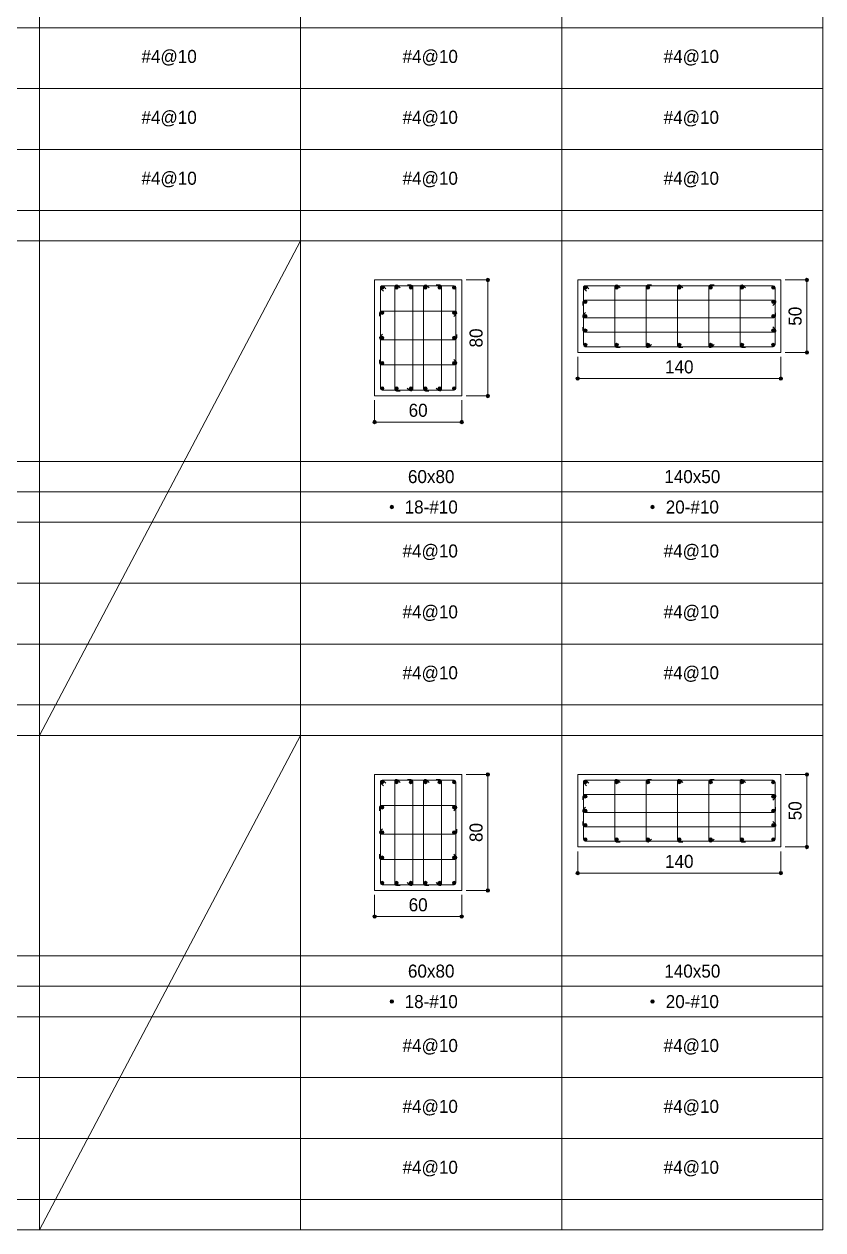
# Model space of a CAD drawing. Header units: millimetres. Extents: x 3243 to 4841, y 1871 to 4207.
# Drawn here: x 3806 to 4412, y 1871 to 2785 of the extents above; entities that cross this region are included whole.
import ezdxf
from ezdxf.enums import TextEntityAlignment as Align

# ---------------------------------------------------------------- set-up
doc = ezdxf.new("R2010")
doc.units = ezdxf.units.MM
for name, color, linetype, lineweight in [('26', 1, 'Continuous', 15), ('27', 3, 'Continuous', 15), ('DIM', 7, 'Continuous', 15), ('MAIN', 2, 'Continuous', 15), ('MAINBAR', 2, 'Continuous', 0), ('SECTTXT', 2, 'Continuous', 0), ('STIRRUP', 2, 'Continuous', 15), ('TIES', 3, 'Continuous', 0)]:
    doc.layers.add(name, color=color, linetype=linetype, lineweight=lineweight)
doc.styles.add('斷面標註30', font='', dxfattribs={"height": 30})
doc.styles.add('項目欄', font='', dxfattribs={"height": 30})
doc.styles.get('斷面標註30').set_extended_font_data('新細明體')
doc.styles.get('項目欄').set_extended_font_data('新細明體')

# ---------------------------------------------------------------- blocks, each defined once
blk = doc.blocks.new('VDDIM_CIRCLE')
h = blk.add_hatch(color=256)
edge = h.paths.add_edge_path()
edge.add_arc((0, 0), 0.5, 0, 180)
edge.add_arc((0, 0), 0.5, 180, 360)
h = blk.add_hatch(color=256)
edge = h.paths.add_edge_path()
edge.add_arc((0, 0), 0.5, 0, 180)
edge.add_arc((0, 0), 0.5, 180, 360)
blk.add_line((-0.5, 0), (-1, 0))
blk.add_line((-0.5, 0), (-1, 0))
blk.add_circle((0, 0), 0.5)
blk.add_circle((0, 0), 0.5)

msp = doc.modelspace()

# ---------------------------------------------------------------- hatches: boundary and pattern name
at = {"layer": 'MAIN'}
h = msp.add_hatch(color=256, dxfattribs=at)
edge = h.paths.add_edge_path()
edge.add_arc((4077.51, 2585.57), 1.32, 0, 180)
edge.add_arc((4077.51, 2585.57), 1.32, 180, 360)
h = msp.add_hatch(color=256, dxfattribs=at)
edge = h.paths.add_edge_path()
edge.add_arc((4088.42, 2585.57), 1.32, 0, 180)
edge.add_arc((4088.42, 2585.57), 1.32, 180, 360)
h = msp.add_hatch(color=256, dxfattribs=at)
edge = h.paths.add_edge_path()
edge.add_arc((4099.33, 2585.57), 1.32, 0, 180)
edge.add_arc((4099.33, 2585.57), 1.32, 180, 360)
h = msp.add_hatch(color=256, dxfattribs=at)
edge = h.paths.add_edge_path()
edge.add_arc((4110.25, 2585.57), 1.32, 0, 180)
edge.add_arc((4110.25, 2585.57), 1.32, 180, 360)
h = msp.add_hatch(color=256, dxfattribs=at)
edge = h.paths.add_edge_path()
edge.add_arc((4121.16, 2585.57), 1.32, 0, 180)
edge.add_arc((4121.16, 2585.57), 1.32, 180, 360)
h = msp.add_hatch(color=256, dxfattribs=at)
edge = h.paths.add_edge_path()
edge.add_arc((4132.07, 2585.57), 1.32, 0, 180)
edge.add_arc((4132.07, 2585.57), 1.32, 180, 360)
h = msp.add_hatch(color=256, dxfattribs=at)
edge = h.paths.add_edge_path()
edge.add_arc((4231.51, 2585.57), 1.32, 0, 180)
edge.add_arc((4231.51, 2585.57), 1.32, 180, 360)
h = msp.add_hatch(color=256, dxfattribs=at)
edge = h.paths.add_edge_path()
edge.add_arc((4255.27, 2585.57), 1.32, 0, 180)
edge.add_arc((4255.27, 2585.57), 1.32, 180, 360)
h = msp.add_hatch(color=256, dxfattribs=at)
edge = h.paths.add_edge_path()
edge.add_arc((4279.03, 2585.57), 1.32, 0, 180)
edge.add_arc((4279.03, 2585.57), 1.32, 180, 360)
h = msp.add_hatch(color=256, dxfattribs=at)
edge = h.paths.add_edge_path()
edge.add_arc((4302.79, 2585.57), 1.32, 0, 180)
edge.add_arc((4302.79, 2585.57), 1.32, 180, 360)
h = msp.add_hatch(color=256, dxfattribs=at)
edge = h.paths.add_edge_path()
edge.add_arc((4326.55, 2585.57), 1.32, 0, 180)
edge.add_arc((4326.55, 2585.57), 1.32, 180, 360)
h = msp.add_hatch(color=256, dxfattribs=at)
edge = h.paths.add_edge_path()
edge.add_arc((4350.31, 2585.57), 1.32, 0, 180)
edge.add_arc((4350.31, 2585.57), 1.32, 180, 360)
h = msp.add_hatch(color=256, dxfattribs=at)
edge = h.paths.add_edge_path()
edge.add_arc((4374.07, 2585.57), 1.32, 0, 180)
edge.add_arc((4374.07, 2585.57), 1.32, 180, 360)
h = msp.add_hatch(color=256, dxfattribs=at)
edge = h.paths.add_edge_path()
edge.add_arc((4231.51, 2574.68), 1.32, 0, 180)
edge.add_arc((4231.51, 2574.68), 1.32, 180, 360)
h = msp.add_hatch(color=256, dxfattribs=at)
edge = h.paths.add_edge_path()
edge.add_arc((4374.07, 2574.68), 1.32, 0, 180)
edge.add_arc((4374.07, 2574.68), 1.32, 180, 360)
h = msp.add_hatch(color=256, dxfattribs=at)
edge = h.paths.add_edge_path()
edge.add_arc((4077.51, 2566.43), 1.32, 0, 180)
edge.add_arc((4077.51, 2566.43), 1.32, 180, 360)
h = msp.add_hatch(color=256, dxfattribs=at)
edge = h.paths.add_edge_path()
edge.add_arc((4132.07, 2566.43), 1.32, 0, 180)
edge.add_arc((4132.07, 2566.43), 1.32, 180, 360)
h = msp.add_hatch(color=256, dxfattribs=at)
edge = h.paths.add_edge_path()
edge.add_arc((4231.51, 2563.79), 1.32, 0, 180)
edge.add_arc((4231.51, 2563.79), 1.32, 180, 360)
h = msp.add_hatch(color=256, dxfattribs=at)
edge = h.paths.add_edge_path()
edge.add_arc((4374.07, 2563.79), 1.32, 0, 180)
edge.add_arc((4374.07, 2563.79), 1.32, 180, 360)
h = msp.add_hatch(color=256, dxfattribs=at)
edge = h.paths.add_edge_path()
edge.add_arc((4231.51, 2552.9), 1.32, 0, 180)
edge.add_arc((4231.51, 2552.9), 1.32, 180, 360)
h = msp.add_hatch(color=256, dxfattribs=at)
edge = h.paths.add_edge_path()
edge.add_arc((4374.07, 2552.9), 1.32, 0, 180)
edge.add_arc((4374.07, 2552.9), 1.32, 180, 360)
h = msp.add_hatch(color=256, dxfattribs=at)
edge = h.paths.add_edge_path()
edge.add_arc((4077.51, 2547.29), 1.32, 0, 180)
edge.add_arc((4077.51, 2547.29), 1.32, 180, 360)
h = msp.add_hatch(color=256, dxfattribs=at)
edge = h.paths.add_edge_path()
edge.add_arc((4132.07, 2547.29), 1.32, 0, 180)
edge.add_arc((4132.07, 2547.29), 1.32, 180, 360)
h = msp.add_hatch(color=256, dxfattribs=at)
edge = h.paths.add_edge_path()
edge.add_arc((4231.51, 2542.01), 1.32, 0, 180)
edge.add_arc((4231.51, 2542.01), 1.32, 180, 360)
h = msp.add_hatch(color=256, dxfattribs=at)
edge = h.paths.add_edge_path()
edge.add_arc((4255.27, 2542.01), 1.32, 0, 180)
edge.add_arc((4255.27, 2542.01), 1.32, 180, 360)
h = msp.add_hatch(color=256, dxfattribs=at)
edge = h.paths.add_edge_path()
edge.add_arc((4279.03, 2542.01), 1.32, 0, 180)
edge.add_arc((4279.03, 2542.01), 1.32, 180, 360)
h = msp.add_hatch(color=256, dxfattribs=at)
edge = h.paths.add_edge_path()
edge.add_arc((4302.79, 2542.01), 1.32, 0, 180)
edge.add_arc((4302.79, 2542.01), 1.32, 180, 360)
h = msp.add_hatch(color=256, dxfattribs=at)
edge = h.paths.add_edge_path()
edge.add_arc((4326.55, 2542.01), 1.32, 0, 180)
edge.add_arc((4326.55, 2542.01), 1.32, 180, 360)
h = msp.add_hatch(color=256, dxfattribs=at)
edge = h.paths.add_edge_path()
edge.add_arc((4350.31, 2542.01), 1.32, 0, 180)
edge.add_arc((4350.31, 2542.01), 1.32, 180, 360)
h = msp.add_hatch(color=256, dxfattribs=at)
edge = h.paths.add_edge_path()
edge.add_arc((4374.07, 2542.01), 1.32, 0, 180)
edge.add_arc((4374.07, 2542.01), 1.32, 180, 360)
h = msp.add_hatch(color=256, dxfattribs=at)
edge = h.paths.add_edge_path()
edge.add_arc((4077.51, 2528.15), 1.32, 0, 180)
edge.add_arc((4077.51, 2528.15), 1.32, 180, 360)
h = msp.add_hatch(color=256, dxfattribs=at)
edge = h.paths.add_edge_path()
edge.add_arc((4132.07, 2528.15), 1.32, 0, 180)
edge.add_arc((4132.07, 2528.15), 1.32, 180, 360)
h = msp.add_hatch(color=256, dxfattribs=at)
edge = h.paths.add_edge_path()
edge.add_arc((4077.51, 2509.01), 1.32, 0, 180)
edge.add_arc((4077.51, 2509.01), 1.32, 180, 360)
h = msp.add_hatch(color=256, dxfattribs=at)
edge = h.paths.add_edge_path()
edge.add_arc((4088.42, 2509.01), 1.32, 0, 180)
edge.add_arc((4088.42, 2509.01), 1.32, 180, 360)
h = msp.add_hatch(color=256, dxfattribs=at)
edge = h.paths.add_edge_path()
edge.add_arc((4099.33, 2509.01), 1.32, 0, 180)
edge.add_arc((4099.33, 2509.01), 1.32, 180, 360)
h = msp.add_hatch(color=256, dxfattribs=at)
edge = h.paths.add_edge_path()
edge.add_arc((4110.25, 2509.01), 1.32, 0, 180)
edge.add_arc((4110.25, 2509.01), 1.32, 180, 360)
h = msp.add_hatch(color=256, dxfattribs=at)
edge = h.paths.add_edge_path()
edge.add_arc((4121.16, 2509.01), 1.32, 0, 180)
edge.add_arc((4121.16, 2509.01), 1.32, 180, 360)
h = msp.add_hatch(color=256, dxfattribs=at)
edge = h.paths.add_edge_path()
edge.add_arc((4132.07, 2509.01), 1.32, 0, 180)
edge.add_arc((4132.07, 2509.01), 1.32, 180, 360)
h = msp.add_hatch(color=256, dxfattribs=at)
edge = h.paths.add_edge_path()
edge.add_arc((4084.79, 2419.03), 1.32, 0, 180)
edge.add_arc((4084.79, 2419.03), 1.32, 180, 360)
h = msp.add_hatch(color=256, dxfattribs=at)
edge = h.paths.add_edge_path()
edge.add_arc((4282.54, 2419.03), 1.32, 0, 180)
edge.add_arc((4282.54, 2419.03), 1.32, 180, 360)
h = msp.add_hatch(color=256, dxfattribs=at)
edge = h.paths.add_edge_path()
edge.add_arc((4077.51, 2210.36), 1.32, 0, 180)
edge.add_arc((4077.51, 2210.36), 1.32, 180, 360)
h = msp.add_hatch(color=256, dxfattribs=at)
edge = h.paths.add_edge_path()
edge.add_arc((4088.42, 2210.36), 1.32, 0, 180)
edge.add_arc((4088.42, 2210.36), 1.32, 180, 360)
h = msp.add_hatch(color=256, dxfattribs=at)
edge = h.paths.add_edge_path()
edge.add_arc((4099.33, 2210.36), 1.32, 0, 180)
edge.add_arc((4099.33, 2210.36), 1.32, 180, 360)
h = msp.add_hatch(color=256, dxfattribs=at)
edge = h.paths.add_edge_path()
edge.add_arc((4110.25, 2210.36), 1.32, 0, 180)
edge.add_arc((4110.25, 2210.36), 1.32, 180, 360)
h = msp.add_hatch(color=256, dxfattribs=at)
edge = h.paths.add_edge_path()
edge.add_arc((4121.16, 2210.36), 1.32, 0, 180)
edge.add_arc((4121.16, 2210.36), 1.32, 180, 360)
h = msp.add_hatch(color=256, dxfattribs=at)
edge = h.paths.add_edge_path()
edge.add_arc((4132.07, 2210.36), 1.32, 0, 180)
edge.add_arc((4132.07, 2210.36), 1.32, 180, 360)
h = msp.add_hatch(color=256, dxfattribs=at)
edge = h.paths.add_edge_path()
edge.add_arc((4231.51, 2210.36), 1.32, 0, 180)
edge.add_arc((4231.51, 2210.36), 1.32, 180, 360)
h = msp.add_hatch(color=256, dxfattribs=at)
edge = h.paths.add_edge_path()
edge.add_arc((4255.27, 2210.36), 1.32, 0, 180)
edge.add_arc((4255.27, 2210.36), 1.32, 180, 360)
h = msp.add_hatch(color=256, dxfattribs=at)
edge = h.paths.add_edge_path()
edge.add_arc((4279.03, 2210.36), 1.32, 0, 180)
edge.add_arc((4279.03, 2210.36), 1.32, 180, 360)
h = msp.add_hatch(color=256, dxfattribs=at)
edge = h.paths.add_edge_path()
edge.add_arc((4302.79, 2210.36), 1.32, 0, 180)
edge.add_arc((4302.79, 2210.36), 1.32, 180, 360)
h = msp.add_hatch(color=256, dxfattribs=at)
edge = h.paths.add_edge_path()
edge.add_arc((4326.55, 2210.36), 1.32, 0, 180)
edge.add_arc((4326.55, 2210.36), 1.32, 180, 360)
h = msp.add_hatch(color=256, dxfattribs=at)
edge = h.paths.add_edge_path()
edge.add_arc((4350.31, 2210.36), 1.32, 0, 180)
edge.add_arc((4350.31, 2210.36), 1.32, 180, 360)
h = msp.add_hatch(color=256, dxfattribs=at)
edge = h.paths.add_edge_path()
edge.add_arc((4374.07, 2210.36), 1.32, 0, 180)
edge.add_arc((4374.07, 2210.36), 1.32, 180, 360)
h = msp.add_hatch(color=256, dxfattribs=at)
edge = h.paths.add_edge_path()
edge.add_arc((4231.51, 2199.47), 1.32, 0, 180)
edge.add_arc((4231.51, 2199.47), 1.32, 180, 360)
h = msp.add_hatch(color=256, dxfattribs=at)
edge = h.paths.add_edge_path()
edge.add_arc((4374.07, 2199.47), 1.32, 0, 180)
edge.add_arc((4374.07, 2199.47), 1.32, 180, 360)
h = msp.add_hatch(color=256, dxfattribs=at)
edge = h.paths.add_edge_path()
edge.add_arc((4077.51, 2191.22), 1.32, 0, 180)
edge.add_arc((4077.51, 2191.22), 1.32, 180, 360)
h = msp.add_hatch(color=256, dxfattribs=at)
edge = h.paths.add_edge_path()
edge.add_arc((4132.07, 2191.22), 1.32, 0, 180)
edge.add_arc((4132.07, 2191.22), 1.32, 180, 360)
h = msp.add_hatch(color=256, dxfattribs=at)
edge = h.paths.add_edge_path()
edge.add_arc((4231.51, 2188.58), 1.32, 0, 180)
edge.add_arc((4231.51, 2188.58), 1.32, 180, 360)
h = msp.add_hatch(color=256, dxfattribs=at)
edge = h.paths.add_edge_path()
edge.add_arc((4374.07, 2188.58), 1.32, 0, 180)
edge.add_arc((4374.07, 2188.58), 1.32, 180, 360)
h = msp.add_hatch(color=256, dxfattribs=at)
edge = h.paths.add_edge_path()
edge.add_arc((4231.51, 2177.69), 1.32, 0, 180)
edge.add_arc((4231.51, 2177.69), 1.32, 180, 360)
h = msp.add_hatch(color=256, dxfattribs=at)
edge = h.paths.add_edge_path()
edge.add_arc((4374.07, 2177.69), 1.32, 0, 180)
edge.add_arc((4374.07, 2177.69), 1.32, 180, 360)
h = msp.add_hatch(color=256, dxfattribs=at)
edge = h.paths.add_edge_path()
edge.add_arc((4077.51, 2172.08), 1.32, 0, 180)
edge.add_arc((4077.51, 2172.08), 1.32, 180, 360)
h = msp.add_hatch(color=256, dxfattribs=at)
edge = h.paths.add_edge_path()
edge.add_arc((4132.07, 2172.08), 1.32, 0, 180)
edge.add_arc((4132.07, 2172.08), 1.32, 180, 360)
h = msp.add_hatch(color=256, dxfattribs=at)
edge = h.paths.add_edge_path()
edge.add_arc((4231.51, 2166.8), 1.32, 0, 180)
edge.add_arc((4231.51, 2166.8), 1.32, 180, 360)
h = msp.add_hatch(color=256, dxfattribs=at)
edge = h.paths.add_edge_path()
edge.add_arc((4255.27, 2166.8), 1.32, 0, 180)
edge.add_arc((4255.27, 2166.8), 1.32, 180, 360)
h = msp.add_hatch(color=256, dxfattribs=at)
edge = h.paths.add_edge_path()
edge.add_arc((4279.03, 2166.8), 1.32, 0, 180)
edge.add_arc((4279.03, 2166.8), 1.32, 180, 360)
h = msp.add_hatch(color=256, dxfattribs=at)
edge = h.paths.add_edge_path()
edge.add_arc((4302.79, 2166.8), 1.32, 0, 180)
edge.add_arc((4302.79, 2166.8), 1.32, 180, 360)
h = msp.add_hatch(color=256, dxfattribs=at)
edge = h.paths.add_edge_path()
edge.add_arc((4326.55, 2166.8), 1.32, 0, 180)
edge.add_arc((4326.55, 2166.8), 1.32, 180, 360)
h = msp.add_hatch(color=256, dxfattribs=at)
edge = h.paths.add_edge_path()
edge.add_arc((4350.31, 2166.8), 1.32, 0, 180)
edge.add_arc((4350.31, 2166.8), 1.32, 180, 360)
h = msp.add_hatch(color=256, dxfattribs=at)
edge = h.paths.add_edge_path()
edge.add_arc((4374.07, 2166.8), 1.32, 0, 180)
edge.add_arc((4374.07, 2166.8), 1.32, 180, 360)
h = msp.add_hatch(color=256, dxfattribs=at)
edge = h.paths.add_edge_path()
edge.add_arc((4077.51, 2152.94), 1.32, 0, 180)
edge.add_arc((4077.51, 2152.94), 1.32, 180, 360)
h = msp.add_hatch(color=256, dxfattribs=at)
edge = h.paths.add_edge_path()
edge.add_arc((4132.07, 2152.94), 1.32, 0, 180)
edge.add_arc((4132.07, 2152.94), 1.32, 180, 360)
h = msp.add_hatch(color=256, dxfattribs=at)
edge = h.paths.add_edge_path()
edge.add_arc((4077.51, 2133.8), 1.32, 0, 180)
edge.add_arc((4077.51, 2133.8), 1.32, 180, 360)
h = msp.add_hatch(color=256, dxfattribs=at)
edge = h.paths.add_edge_path()
edge.add_arc((4088.42, 2133.8), 1.32, 0, 180)
edge.add_arc((4088.42, 2133.8), 1.32, 180, 360)
h = msp.add_hatch(color=256, dxfattribs=at)
edge = h.paths.add_edge_path()
edge.add_arc((4099.33, 2133.8), 1.32, 0, 180)
edge.add_arc((4099.33, 2133.8), 1.32, 180, 360)
h = msp.add_hatch(color=256, dxfattribs=at)
edge = h.paths.add_edge_path()
edge.add_arc((4110.25, 2133.8), 1.32, 0, 180)
edge.add_arc((4110.25, 2133.8), 1.32, 180, 360)
h = msp.add_hatch(color=256, dxfattribs=at)
edge = h.paths.add_edge_path()
edge.add_arc((4121.16, 2133.8), 1.32, 0, 180)
edge.add_arc((4121.16, 2133.8), 1.32, 180, 360)
h = msp.add_hatch(color=256, dxfattribs=at)
edge = h.paths.add_edge_path()
edge.add_arc((4132.07, 2133.8), 1.32, 0, 180)
edge.add_arc((4132.07, 2133.8), 1.32, 180, 360)
h = msp.add_hatch(color=256, dxfattribs=at)
edge = h.paths.add_edge_path()
edge.add_arc((4084.79, 2043.82), 1.32, 0, 180)
edge.add_arc((4084.79, 2043.82), 1.32, 180, 360)
h = msp.add_hatch(color=256, dxfattribs=at)
edge = h.paths.add_edge_path()
edge.add_arc((4282.54, 2043.82), 1.32, 0, 180)
edge.add_arc((4282.54, 2043.82), 1.32, 180, 360)

# ---------------------------------------------------------------- linework, layer by layer
at = {"layer": '26'}
for p, q in [((3817.69, 2996.2), (3817.69, 2620.99)), ((3817.69, 2620.99), (3817.69, 2996.2)), ((4015.69, 2620.99), (4015.69, 2996.2)), ((4015.69, 2996.2), (4015.69, 2620.99)), ((4213.69, 2620.99), (4213.69, 2996.2)), ((4213.69, 2996.2), (4213.69, 2620.99)), ((4411.69, 2620.99), (4411.69, 2996.2)), ((3619.69, 2782.69), (3817.69, 2782.69)), ((3817.69, 2782.69), (4015.69, 2782.69)), ((4015.69, 2782.69), (4213.69, 2782.69)), ((4213.69, 2782.69), (4411.69, 2782.69)), ((3619.69, 2736.49), (3817.69, 2736.49)), ((3817.69, 2736.49), (4015.69, 2736.49)), ((4015.69, 2736.49), (4213.69, 2736.49)), ((4213.69, 2736.49), (4411.69, 2736.49)), ((3619.69, 2690.29), (3817.69, 2690.29)), ((3817.69, 2690.29), (4015.69, 2690.29)), ((4015.69, 2690.29), (4213.69, 2690.29)), ((4213.69, 2690.29), (4411.69, 2690.29)), ((3619.69, 2644.09), (3817.69, 2644.09)), ((3817.69, 2644.09), (4015.69, 2644.09)), ((4015.69, 2644.09), (4213.69, 2644.09)), ((4213.69, 2644.09), (4411.69, 2644.09)), ((3817.69, 2620.99), (3619.69, 2620.99)), ((3619.69, 2620.99), (3817.69, 2620.99)), ((4015.69, 2620.99), (3817.69, 2245.78)), ((3817.69, 2620.99), (4015.69, 2620.99)), ((4015.69, 2620.99), (3817.69, 2620.99)), ((3817.69, 2620.99), (3817.69, 2245.78)), ((3817.69, 2245.78), (3817.69, 2620.99)), ((4015.69, 2245.78), (4015.69, 2620.99)), ((4213.69, 2620.99), (4015.69, 2620.99)), ((4015.69, 2620.99), (4015.69, 2245.78)), ((4015.69, 2620.99), (4213.69, 2620.99)), ((4213.69, 2245.78), (4213.69, 2620.99)), ((4411.69, 2620.99), (4213.69, 2620.99)), ((4213.69, 2620.99), (4213.69, 2245.78)), ((4213.69, 2620.99), (4411.69, 2620.99)), ((4411.69, 2245.78), (4411.69, 2620.99)), ((3619.69, 2453.68), (3817.69, 2453.68)), ((3817.69, 2453.68), (4015.69, 2453.68)), ((4015.69, 2453.68), (4213.69, 2453.68)), ((4213.69, 2453.68), (4411.69, 2453.68)), ((3619.69, 2430.58), (3817.69, 2430.58)), ((3817.69, 2430.58), (4015.69, 2430.58)), ((4015.69, 2430.58), (4213.69, 2430.58)), ((4213.69, 2430.58), (4411.69, 2430.58)), ((3619.69, 2407.48), (3817.69, 2407.48)), ((3817.69, 2407.48), (4015.69, 2407.48)), ((4015.69, 2407.48), (4213.69, 2407.48)), ((4213.69, 2407.48), (4411.69, 2407.48)), ((3619.69, 2361.28), (3817.69, 2361.28)), ((3817.69, 2361.28), (4015.69, 2361.28)), ((4015.69, 2361.28), (4213.69, 2361.28)), ((4213.69, 2361.28), (4411.69, 2361.28)), ((3619.69, 2315.08), (3817.69, 2315.08)), ((3817.69, 2315.08), (4015.69, 2315.08)), ((4015.69, 2315.08), (4213.69, 2315.08)), ((4213.69, 2315.08), (4411.69, 2315.08)), ((3619.69, 2268.88), (3817.69, 2268.88)), ((3817.69, 2268.88), (4015.69, 2268.88)), ((4015.69, 2268.88), (4213.69, 2268.88)), ((4213.69, 2268.88), (4411.69, 2268.88)), ((3619.69, 2245.78), (3817.69, 2245.78)), ((3817.69, 2245.78), (3619.69, 2245.78)), ((4015.69, 2245.78), (3817.69, 1870.57)), ((3817.69, 2245.78), (4015.69, 2245.78)), ((4015.69, 2245.78), (3817.69, 2245.78)), ((3817.69, 2245.78), (3817.69, 1870.57)), ((3817.69, 1870.57), (3817.69, 2245.78)), ((4015.69, 1870.57), (4015.69, 2245.78)), ((4015.69, 2245.78), (4213.69, 2245.78)), ((4213.69, 2245.78), (4015.69, 2245.78)), ((4015.69, 2245.78), (4015.69, 1870.57)), ((4213.69, 1870.57), (4213.69, 2245.78)), ((4213.69, 2245.78), (4411.69, 2245.78)), ((4411.69, 2245.78), (4213.69, 2245.78)), ((4213.69, 2245.78), (4213.69, 1870.57)), ((4411.69, 1870.57), (4411.69, 2245.78)), ((3619.69, 2078.47), (3817.69, 2078.47)), ((3817.69, 2078.47), (4015.69, 2078.47)), ((4015.69, 2078.47), (4213.69, 2078.47)), ((4213.69, 2078.47), (4411.69, 2078.47)), ((3619.69, 2055.37), (3817.69, 2055.37)), ((3817.69, 2055.37), (4015.69, 2055.37)), ((4015.69, 2055.37), (4213.69, 2055.37)), ((4213.69, 2055.37), (4411.69, 2055.37)), ((3619.69, 2032.27), (3817.69, 2032.27)), ((3817.69, 2032.27), (4015.69, 2032.27)), ((4015.69, 2032.27), (4213.69, 2032.27)), ((4213.69, 2032.27), (4411.69, 2032.27)), ((3619.69, 1986.07), (3817.69, 1986.07)), ((3817.69, 1986.07), (4015.69, 1986.07)), ((4015.69, 1986.07), (4213.69, 1986.07)), ((4213.69, 1986.07), (4411.69, 1986.07)), ((3619.69, 1939.87), (3817.69, 1939.87)), ((3817.69, 1939.87), (4015.69, 1939.87)), ((4015.69, 1939.87), (4213.69, 1939.87)), ((4213.69, 1939.87), (4411.69, 1939.87)), ((3619.69, 1893.67), (3817.69, 1893.67)), ((3817.69, 1893.67), (4015.69, 1893.67)), ((4015.69, 1893.67), (4213.69, 1893.67)), ((4213.69, 1893.67), (4411.69, 1893.67)), ((3619.69, 1870.57), (3817.69, 1870.57)), ((3817.69, 1870.57), (4015.69, 1870.57)), ((4015.69, 1870.57), (4213.69, 1870.57)), ((4213.69, 1870.57), (4411.69, 1870.57))]:
    msp.add_line(p, q, dxfattribs=at)
at = {"layer": '27'}
for p, q in [((4071.79, 2503.29), (4071.79, 2591.29)), ((4071.79, 2591.29), (4137.79, 2591.29)), ((4137.79, 2591.29), (4137.79, 2503.29)), ((4225.79, 2536.29), (4225.79, 2591.29)), ((4225.79, 2591.29), (4379.79, 2591.29)), ((4379.79, 2591.29), (4379.79, 2536.29)), ((4379.79, 2536.29), (4225.79, 2536.29)), ((4137.79, 2503.29), (4071.79, 2503.29)), ((4071.79, 2128.08), (4071.79, 2216.08)), ((4071.79, 2216.08), (4137.79, 2216.08)), ((4137.79, 2216.08), (4137.79, 2128.08)), ((4225.79, 2161.08), (4225.79, 2216.08)), ((4225.79, 2216.08), (4379.79, 2216.08)), ((4379.79, 2216.08), (4379.79, 2161.08)), ((4379.79, 2161.08), (4225.79, 2161.08)), ((4137.79, 2128.08), (4071.79, 2128.08))]:
    msp.add_line(p, q, dxfattribs=at)
at = {"layer": 'DIM'}
for p, q in [((4141.09, 2591.29), (4157.59, 2591.29)), ((4383.09, 2591.29), (4399.59, 2591.29)), ((4157.59, 2588.65), (4157.59, 2505.93)), ((4399.59, 2588.65), (4399.59, 2538.93)), ((4383.09, 2536.29), (4399.59, 2536.29)), ((4225.79, 2532.99), (4225.79, 2516.49)), ((4379.79, 2532.99), (4379.79, 2516.49)), ((4228.43, 2516.49), (4377.15, 2516.49)), ((4071.79, 2499.99), (4071.79, 2483.49)), ((4137.79, 2499.99), (4137.79, 2483.49)), ((4141.09, 2503.29), (4157.59, 2503.29)), ((4074.43, 2483.49), (4135.15, 2483.49)), ((4141.09, 2216.08), (4157.59, 2216.08)), ((4383.09, 2216.08), (4399.59, 2216.08)), ((4157.59, 2213.44), (4157.59, 2130.72)), ((4399.59, 2213.44), (4399.59, 2163.72)), ((4383.09, 2161.08), (4399.59, 2161.08)), ((4225.79, 2157.78), (4225.79, 2141.28)), ((4379.79, 2157.78), (4379.79, 2141.28)), ((4228.43, 2141.28), (4377.15, 2141.28)), ((4071.79, 2124.78), (4071.79, 2108.28)), ((4137.79, 2124.78), (4137.79, 2108.28)), ((4141.09, 2128.08), (4157.59, 2128.08)), ((4074.43, 2108.28), (4135.15, 2108.28))]:
    msp.add_line(p, q, dxfattribs=at)
at = {"layer": 'MAIN'}
for centre in [(4077.51, 2585.57), (4088.42, 2585.57), (4099.33, 2585.57), (4110.25, 2585.57), (4121.16, 2585.57), (4132.07, 2585.57), (4231.51, 2585.57), (4255.27, 2585.57), (4279.03, 2585.57), (4302.79, 2585.57), (4326.55, 2585.57), (4350.31, 2585.57), (4374.07, 2585.57), (4231.51, 2574.68), (4374.07, 2574.68), (4077.51, 2566.43), (4132.07, 2566.43), (4231.51, 2563.79), (4374.07, 2563.79), (4231.51, 2552.9), (4374.07, 2552.9), (4077.51, 2547.29), (4132.07, 2547.29), (4231.51, 2542.01), (4255.27, 2542.01), (4279.03, 2542.01), (4302.79, 2542.01), (4326.55, 2542.01), (4350.31, 2542.01), (4374.07, 2542.01), (4077.51, 2528.15), (4132.07, 2528.15), (4077.51, 2509.01), (4088.42, 2509.01), (4099.33, 2509.01), (4110.25, 2509.01), (4121.16, 2509.01), (4132.07, 2509.01), (4084.79, 2419.03), (4282.54, 2419.03), (4077.51, 2210.36), (4088.42, 2210.36), (4099.33, 2210.36), (4110.25, 2210.36), (4121.16, 2210.36), (4132.07, 2210.36), (4231.51, 2210.36), (4255.27, 2210.36), (4279.03, 2210.36), (4302.79, 2210.36), (4326.55, 2210.36), (4350.31, 2210.36), (4374.07, 2210.36), (4231.51, 2199.47), (4374.07, 2199.47), (4077.51, 2191.22), (4132.07, 2191.22), (4231.51, 2188.58), (4374.07, 2188.58), (4231.51, 2177.69), (4374.07, 2177.69), (4077.51, 2172.08), (4132.07, 2172.08), (4231.51, 2166.8), (4255.27, 2166.8), (4279.03, 2166.8), (4302.79, 2166.8), (4326.55, 2166.8), (4350.31, 2166.8), (4374.07, 2166.8), (4077.51, 2152.94), (4132.07, 2152.94), (4077.51, 2133.8), (4088.42, 2133.8), (4099.33, 2133.8), (4110.25, 2133.8), (4121.16, 2133.8), (4132.07, 2133.8), (4084.79, 2043.82), (4282.54, 2043.82)]:
    msp.add_circle(centre, 1.32, dxfattribs=at)
at = {"layer": 'STIRRUP', "linetype": 'Continuous'}
for p, q in [((4076.19, 2585.57), (4076.19, 2509.01)), ((4076.58, 2584.64), (4078.44, 2582.77)), ((4132.07, 2586.89), (4077.51, 2586.89)), ((4080.31, 2584.64), (4078.44, 2586.51)), ((4087.1, 2508.35), (4087.1, 2586.23)), ((4089.35, 2587.17), (4091.22, 2585.3)), ((4096.69, 2587.55), (4099.33, 2587.55)), ((4100.65, 2586.23), (4100.65, 2508.35)), ((4108.93, 2508.35), (4108.93, 2586.23)), ((4111.18, 2587.17), (4113.05, 2585.3)), ((4118.52, 2587.55), (4121.16, 2587.55)), ((4122.48, 2586.23), (4122.48, 2508.35)), ((4133.39, 2509.01), (4133.39, 2585.57)), ((4230.19, 2585.57), (4230.19, 2542.01)), ((4230.58, 2584.64), (4232.44, 2582.77)), ((4374.07, 2586.89), (4231.51, 2586.89)), ((4234.31, 2584.64), (4232.44, 2586.51)), ((4253.95, 2541.35), (4253.95, 2586.23)), ((4256.2, 2587.17), (4258.07, 2585.3)), ((4277.71, 2586.23), (4277.71, 2541.35)), ((4281.67, 2587.55), (4279.03, 2587.55)), ((4301.47, 2541.35), (4301.47, 2586.23)), ((4303.72, 2587.17), (4305.59, 2585.3)), ((4325.23, 2586.23), (4325.23, 2541.35)), ((4329.19, 2587.55), (4326.55, 2587.55)), ((4348.99, 2541.35), (4348.99, 2586.23)), ((4351.24, 2587.17), (4353.11, 2585.3)), ((4375.39, 2542.01), (4375.39, 2585.57)), ((4229.74, 2572.04), (4229.74, 2574.68)), ((4231.06, 2576), (4374.73, 2576)), ((4375.66, 2573.75), (4373.8, 2571.88)), ((4075.53, 2563.79), (4075.53, 2566.43)), ((4076.85, 2567.75), (4132.73, 2567.75)), ((4133.66, 2565.5), (4131.8, 2563.63)), ((4229.92, 2564.73), (4231.78, 2566.59)), ((4374.52, 2562.47), (4230.85, 2562.47)), ((4375.84, 2566.43), (4375.84, 2563.79)), ((4229.74, 2555.54), (4229.74, 2552.9)), ((4375.66, 2553.84), (4373.8, 2555.7)), ((4075.92, 2548.23), (4077.78, 2550.09)), ((4132.73, 2545.97), (4076.85, 2545.97)), ((4134.05, 2549.93), (4134.05, 2547.29)), ((4231.06, 2551.58), (4374.73, 2551.58)), ((4231.51, 2540.69), (4374.07, 2540.69)), ((4257.91, 2540.03), (4255.27, 2540.03)), ((4279.96, 2540.42), (4281.83, 2542.29)), ((4305.43, 2540.03), (4302.79, 2540.03)), ((4327.48, 2540.42), (4329.35, 2542.29)), ((4352.95, 2540.03), (4350.31, 2540.03)), ((4075.53, 2530.79), (4075.53, 2528.15)), ((4076.85, 2526.83), (4132.73, 2526.83)), ((4133.66, 2529.09), (4131.8, 2530.95)), ((4077.51, 2507.69), (4132.07, 2507.69)), ((4091.06, 2507.03), (4088.42, 2507.03)), ((4098.4, 2507.42), (4096.53, 2509.29)), ((4112.89, 2507.03), (4110.25, 2507.03)), ((4120.22, 2507.42), (4118.36, 2509.29)), ((4076.19, 2210.36), (4076.19, 2133.8)), ((4076.58, 2209.43), (4078.44, 2207.56)), ((4132.07, 2211.68), (4077.51, 2211.68)), ((4080.31, 2209.43), (4078.44, 2211.3)), ((4087.1, 2133.14), (4087.1, 2211.02)), ((4089.35, 2211.96), (4091.22, 2210.09)), ((4096.69, 2212.34), (4099.33, 2212.34)), ((4100.65, 2211.02), (4100.65, 2133.14)), ((4108.93, 2133.14), (4108.93, 2211.02)), ((4111.18, 2211.96), (4113.05, 2210.09)), ((4118.52, 2212.34), (4121.16, 2212.34)), ((4122.48, 2211.02), (4122.48, 2133.14)), ((4133.39, 2133.8), (4133.39, 2210.36)), ((4230.19, 2210.36), (4230.19, 2166.8)), ((4230.58, 2209.43), (4232.44, 2207.56)), ((4374.07, 2211.68), (4231.51, 2211.68)), ((4234.31, 2209.43), (4232.44, 2211.3)), ((4253.95, 2166.14), (4253.95, 2211.02)), ((4256.2, 2211.96), (4258.07, 2210.09)), ((4277.71, 2211.02), (4277.71, 2166.14)), ((4281.67, 2212.34), (4279.03, 2212.34)), ((4301.47, 2166.14), (4301.47, 2211.02)), ((4303.72, 2211.96), (4305.59, 2210.09)), ((4325.23, 2211.02), (4325.23, 2166.14)), ((4329.19, 2212.34), (4326.55, 2212.34)), ((4348.99, 2166.14), (4348.99, 2211.02)), ((4351.24, 2211.96), (4353.11, 2210.09)), ((4375.39, 2166.8), (4375.39, 2210.36)), ((4229.74, 2196.83), (4229.74, 2199.47)), ((4231.06, 2200.79), (4374.73, 2200.79)), ((4375.66, 2198.54), (4373.8, 2196.67)), ((4075.53, 2188.58), (4075.53, 2191.22)), ((4076.85, 2192.54), (4132.73, 2192.54)), ((4133.66, 2190.29), (4131.8, 2188.42)), ((4229.92, 2189.52), (4231.78, 2191.38)), ((4374.52, 2187.26), (4230.85, 2187.26)), ((4375.84, 2191.22), (4375.84, 2188.58)), ((4229.74, 2180.33), (4229.74, 2177.69)), ((4375.66, 2178.63), (4373.8, 2180.49)), ((4075.92, 2173.02), (4077.78, 2174.88)), ((4132.73, 2170.76), (4076.85, 2170.76)), ((4134.05, 2174.72), (4134.05, 2172.08)), ((4231.06, 2176.37), (4374.73, 2176.37)), ((4231.51, 2165.48), (4374.07, 2165.48)), ((4257.91, 2164.82), (4255.27, 2164.82)), ((4279.96, 2165.21), (4281.83, 2167.08)), ((4305.43, 2164.82), (4302.79, 2164.82)), ((4327.48, 2165.21), (4329.35, 2167.08)), ((4352.95, 2164.82), (4350.31, 2164.82)), ((4075.53, 2155.58), (4075.53, 2152.94)), ((4076.85, 2151.62), (4132.73, 2151.62)), ((4133.66, 2153.88), (4131.8, 2155.74)), ((4077.51, 2132.48), (4132.07, 2132.48)), ((4091.06, 2131.82), (4088.42, 2131.82)), ((4098.4, 2132.21), (4096.53, 2134.08)), ((4112.89, 2131.82), (4110.25, 2131.82)), ((4120.22, 2132.21), (4118.36, 2134.08))]:
    msp.add_line(p, q, dxfattribs=at)
for centre, start, end in [((4077.51, 2585.57), 45, 180), ((4077.51, 2585.57), 90, 225), ((4088.42, 2586.23), 45, 180), ((4099.33, 2586.23), 0, 90), ((4110.25, 2586.23), 45, 180), ((4121.16, 2586.23), 0, 90), ((4132.07, 2585.57), 0, 90), ((4231.51, 2585.57), 45, 180), ((4231.51, 2585.57), 90, 225), ((4255.27, 2586.23), 45, 180), ((4279.03, 2586.23), 90, 180), ((4302.79, 2586.23), 45, 180), ((4326.55, 2586.23), 90, 180), ((4350.31, 2586.23), 45, 180), ((4374.07, 2585.57), 0, 90), ((4231.06, 2574.68), 90, 180), ((4374.73, 2574.68), 315, 90), ((4076.85, 2566.43), 90, 180), ((4132.73, 2566.43), 315, 90), ((4230.85, 2563.79), 135, 270), ((4374.52, 2563.79), 270, 0), ((4231.06, 2552.9), 180, 270), ((4374.73, 2552.9), 270, 45), ((4076.85, 2547.29), 135, 270), ((4132.73, 2547.29), 270, 0), ((4231.51, 2542.01), 180, 270), ((4255.27, 2541.35), 180, 270), ((4279.03, 2541.35), 180, 315), ((4302.79, 2541.35), 180, 270), ((4326.55, 2541.35), 180, 315), ((4350.31, 2541.35), 180, 270), ((4374.07, 2542.01), 270, 0), ((4076.85, 2528.15), 180, 270), ((4132.73, 2528.15), 270, 45), ((4077.51, 2509.01), 180, 270), ((4088.42, 2508.35), 180, 270), ((4099.33, 2508.35), 225, 0), ((4110.25, 2508.35), 180, 270), ((4121.16, 2508.35), 225, 0), ((4132.07, 2509.01), 270, 0), ((4077.51, 2210.36), 45, 180), ((4077.51, 2210.36), 90, 225), ((4088.42, 2211.02), 45, 180), ((4099.33, 2211.02), 0, 90), ((4110.25, 2211.02), 45, 180), ((4121.16, 2211.02), 0, 90), ((4132.07, 2210.36), 0, 90), ((4231.51, 2210.36), 45, 180), ((4231.51, 2210.36), 90, 225), ((4255.27, 2211.02), 45, 180), ((4279.03, 2211.02), 90, 180), ((4302.79, 2211.02), 45, 180), ((4326.55, 2211.02), 90, 180), ((4350.31, 2211.02), 45, 180), ((4374.07, 2210.36), 0, 90), ((4231.06, 2199.47), 90, 180), ((4374.73, 2199.47), 315, 90), ((4076.85, 2191.22), 90, 180), ((4132.73, 2191.22), 315, 90), ((4230.85, 2188.58), 135, 270), ((4374.52, 2188.58), 270, 0), ((4231.06, 2177.69), 180, 270), ((4374.73, 2177.69), 270, 45), ((4076.85, 2172.08), 135, 270), ((4132.73, 2172.08), 270, 0), ((4231.51, 2166.8), 180, 270), ((4255.27, 2166.14), 180, 270), ((4279.03, 2166.14), 180, 315), ((4302.79, 2166.14), 180, 270), ((4326.55, 2166.14), 180, 315), ((4350.31, 2166.14), 180, 270), ((4374.07, 2166.8), 270, 0), ((4076.85, 2152.94), 180, 270), ((4132.73, 2152.94), 270, 45), ((4077.51, 2133.8), 180, 270), ((4088.42, 2133.14), 180, 270), ((4099.33, 2133.14), 225, 0), ((4110.25, 2133.14), 180, 270), ((4121.16, 2133.14), 225, 0), ((4132.07, 2133.8), 270, 0)]:
    msp.add_arc(centre, 1.32, start, end, dxfattribs=at)

# ---------------------------------------------------------------- block references
at = {"layer": 'DIM', "xscale": 2.64, "yscale": 2.64, "zscale": 2.64}
for p, rotation in [((4157.59, 2591.29), 90), ((4399.59, 2591.29), 90), ((4399.59, 2536.29), 270), ((4225.79, 2516.49), 180), ((4157.59, 2503.29), 270), ((4071.79, 2483.49), 180), ((4157.59, 2216.08), 90), ((4399.59, 2216.08), 90), ((4399.59, 2161.08), 270), ((4225.79, 2141.28), 180), ((4157.59, 2128.08), 270), ((4071.79, 2108.28), 180)]:
    msp.add_blockref('VDDIM_CIRCLE', p, dxfattribs=dict(at, rotation=rotation))
for p in [(4379.79, 2516.49), (4137.79, 2483.49), (4379.79, 2141.28), (4137.79, 2108.28)]:
    msp.add_blockref('VDDIM_CIRCLE', p, dxfattribs=at)

# ---------------------------------------------------------------- texts
at = {"layer": 'DIM', "color": 3, "char_height": 9.9, "attachment_point": 5, "rotation": 90, "style": '斷面標註30'}
for s, insert in [('\\A1;50', (4390.68, 2563.79)), ('\\A1;80', (4148.78, 2547.29)), ('\\A1;50', (4390.68, 2188.58)), ('\\A1;80', (4148.78, 2172.08))]:
    msp.add_mtext(s, dxfattribs=dict(at, insert=insert))
at = {"layer": 'DIM', "color": 3, "char_height": 9.9, "attachment_point": 5, "style": '斷面標註30'}
for s, insert in [('\\A1;140', (4302.79, 2525.3)), ('\\A1;60', (4104.79, 2492.37)), ('\\A1;140', (4302.79, 2150.09)), ('\\A1;60', (4104.79, 2117.16))]:
    msp.add_mtext(s, dxfattribs=dict(at, insert=insert))
at = {"layer": 'MAINBAR', "linetype": 'Continuous', "style": '項目欄'}
for s, p in [('18-#10', (4114.69, 2419.03)), ('20-#10', (4312.69, 2419.03)), ('18-#10', (4114.69, 2043.82)), ('20-#10', (4312.69, 2043.82))]:
    msp.add_text(s, height=9.9, dxfattribs=at).set_placement(p, align=Align.MIDDLE_CENTER)
at = {"layer": 'SECTTXT', "linetype": 'Continuous', "style": '項目欄'}
for s, p in [('60x80', (4114.69, 2442.13)), ('140x50', (4312.69, 2442.13)), ('60x80', (4114.69, 2066.92)), ('140x50', (4312.69, 2066.92))]:
    msp.add_text(s, height=9.9, dxfattribs=at).set_placement(p, align=Align.MIDDLE_CENTER)
at = {"layer": 'TIES', "linetype": 'Continuous', "style": '項目欄'}
for p in [(3915.94, 2760.89), (4113.94, 2760.89), (4311.94, 2760.89), (3915.94, 2714.69), (4113.94, 2714.69), (4311.94, 2714.69), (3915.94, 2668.49), (4113.94, 2668.49), (4311.94, 2668.49), (4113.94, 2385.68), (4311.94, 2385.68), (4113.94, 2339.48), (4311.94, 2339.48), (4113.94, 2293.28), (4311.94, 2293.28), (4113.94, 2010.47), (4311.94, 2010.47), (4113.94, 1964.27), (4311.94, 1964.27), (4113.94, 1918.07), (4311.94, 1918.07)]:
    msp.add_text('#4@10', height=9.9, dxfattribs=at).set_placement(p, align=Align.MIDDLE_CENTER)

doc.saveas('drawing.dxf')
